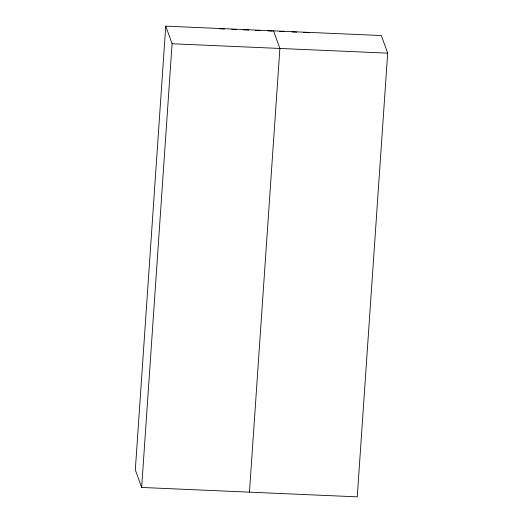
<?xml version="1.0" encoding="UTF-8"?>
<svg xmlns="http://www.w3.org/2000/svg" width="523" height="523" viewBox="0 0 523 523"><rect width="100%" height="100%" fill="white"/><g stroke="black" fill="none" stroke-linecap="round" stroke-linejoin="round"><path stroke-width="0.78" d="M165.745 26.15L135.32 469.85L141.655 487.456L357.255 496.85L387.68 53.15L381.345 35.544L165.745 26.15L172.087 43.755L141.655 487.456M249.458 492.156L279.883 48.456L273.542 30.844M219.64 28.811L224.511 29.027M231.82 29.34L236.69 29.556M243.188 29.837L248.876 30.086M255.368 30.367L260.245 30.582M267.554 30.896L272.424 31.112M279.733 31.432L284.604 31.642M291.912 31.962L296.783 32.171M303.281 32.452L308.962 32.701M172.087 43.755L387.68 53.15"/></g></svg>
